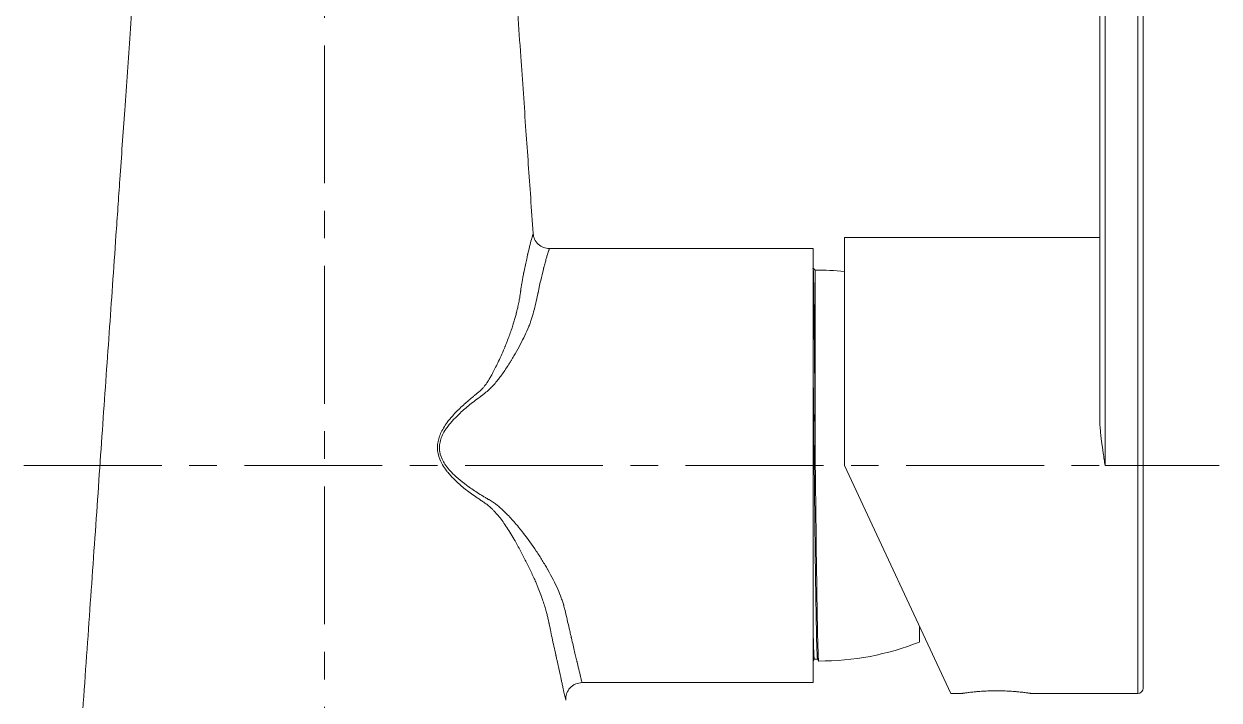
# Model space of a CAD drawing. Header units: millimetres. Extents: x 7606 to 8200, y 2765 to 3605.
# Drawn here: x 7662.8 to 7772.9, y 3065.2 to 3127.5 of the extents above; entities that cross this region are included whole.
import ezdxf

# ---------------------------------------------------------------- set-up
doc = ezdxf.new("R2010")
doc.units = ezdxf.units.MM
doc.linetypes.add('CENTERX2', pattern=[20.32, 12.7, -2.54, 2.54, -2.54])
doc.layers.get('0').update_dxf_attribs({"color": 3})
doc.layers.add('CENTER', color=1, linetype='CENTERX2', lineweight=15)

msp = doc.modelspace()

# ---------------------------------------------------------------- linework, layer by layer
at = {"linetype": 'Continuous', "lineweight": 18, "extrusion": (0, 1, 0)}
for p, q in [((7761.95, 3091.31), (7761.95, 3166.06)), ((7765.95, 3166.06), (7765.95, 3086.76)), ((7738.45, 3086.76), (7738.45, 3107.76)), ((7761.95, 3107.76), (7738.45, 3107.76)), ((7735.55, 3106.76), (7711.25, 3106.76)), ((7735.55, 3066.76), (7735.55, 3106.76)), ((7735.75, 3104.76), (7735.58, 3104.92)), ((7735.75, 3104.76), (7735.75, 3087.02)), ((7738.45, 3086.76), (7748.24, 3065.76)), ((7765.95, 3066.26), (7765.95, 3086.76)), ((7745.35, 3070.51), (7745.35, 3071.96)), ((7735.66, 3068.93), (7735.96, 3068.93)), ((7714.26, 3066.76), (7735.55, 3066.76)), ((7748.24, 3065.76), (7749.24, 3065.76)), ((7755.7, 3065.76), (7765.45, 3065.76))]:
    msp.add_line(p, q, dxfattribs=at)
at = {"linetype": 'Continuous', "lineweight": 13, "extrusion": (0, 1, 0)}
for p, q in [((7762.45, 3166.06), (7762.45, 3086.76)), ((7765.45, 3086.76), (7765.45, 3166.06)), ((7765.45, 3086.76), (7762.45, 3086.76)), ((7765.45, 3086.76), (7765.45, 3065.76)), ((7765.45, 3086.76), (7765.95, 3086.76))]:
    msp.add_line(p, q, dxfattribs=at)
at = {"linetype": 'Continuous', "lineweight": 18}
for centre, radius, start, end in [((7736.15, 3079.76), 25, 84.7277, 90.9232), ((7736.15, 3093.75), 25, 269.8073, 291.5854), ((7765.45, 3066.26), 0.5, 270, 0)]:
    msp.add_arc(centre, radius, start, end, dxfattribs=at)
for points, knots in [([(7676.47, 3181.71), (7676.24, 3178.38), (7675.77, 3171.6), (7675.07, 3161.58), (7674.39, 3151.88), (7673.76, 3142.84), (7673.17, 3134.47), (7672.64, 3126.76), (7672.15, 3119.73), (7671.71, 3113.54), (7671.34, 3108.15), (7671.01, 3103.44), (7670.7, 3098.96), (7670.38, 3094.52), (7670.07, 3089.99), (7669.75, 3085.37), (7669.31, 3079.06), (7668.74, 3070.97), (7668.05, 3061.06), (7667.35, 3051.06), (7666.66, 3041.18), (7665.99, 3031.6), (7665.35, 3022.38), (7664.73, 3013.6), (7664.34, 3007.9), (7664.14, 3005.16)], [0, 0, 0, 0, 0.056579, 0.1153, 0.170251, 0.221431, 0.268841, 0.31248, 0.352349, 0.388448, 0.41765, 0.443812, 0.468517, 0.493702, 0.519373, 0.545528, 0.572168, 0.626586, 0.682923, 0.740525, 0.796601, 0.850832, 0.903219, 0.953301, 1, 1, 1, 1]), ([(7709.76, 3108.15), (7709.68, 3109.24), (7709.46, 3112.4), (7709.08, 3117.84), (7708.59, 3124.81), (7708.05, 3132.6), (7707.45, 3141.22), (7706.79, 3150.57), (7706.09, 3160.65), (7705.36, 3171.11), (7704.86, 3178.21), (7704.62, 3181.71)], [0, 0, 0, 0, 0.044592, 0.128647, 0.221751, 0.328995, 0.446171, 0.573278, 0.710318, 0.857288, 1, 1, 1, 1]), ([(7712.76, 3065.15), (7712.76, 3065.15), (7712.75, 3065.19), (7712.72, 3065.35), (7712.69, 3065.47), (7712.62, 3065.78), (7712.58, 3065.98), (7712.52, 3066.21), (7712.5, 3066.33), (7712.47, 3066.46), (7712.44, 3066.6), (7712.42, 3066.66), (7712.41, 3066.74), (7712.39, 3066.81), (7712.38, 3066.85), (7712.38, 3066.88), (7712.37, 3066.92), (7712.36, 3066.94), (7712.36, 3066.96), (7712.36, 3066.98), (7712.35, 3066.99), (7712.35, 3067), (7712.35, 3067.01), (7712.35, 3067.01), (7712.35, 3067.02), (7712.35, 3067.02), (7712.35, 3067.02), (7712.34, 3067.03), (7712.34, 3067.03), (7712.34, 3067.03), (7712.34, 3067.03), (7712.34, 3067.03), (7712.34, 3067.04), (7712.34, 3067.04), (7712.34, 3067.04), (7712.28, 3067.34), (7712.2, 3067.69), (7712.12, 3068.06), (7712.08, 3068.25), (7712.03, 3068.45), (7711.99, 3068.65), (7711.97, 3068.76), (7711.94, 3068.86), (7711.92, 3068.97), (7711.91, 3069.02), (7711.9, 3069.08), (7711.89, 3069.13), (7711.88, 3069.16), (7711.87, 3069.19), (7711.87, 3069.21), (7711.86, 3069.23), (7711.86, 3069.24), (7711.86, 3069.26), (7711.86, 3069.26), (7711.86, 3069.27), (7711.85, 3069.28), (7711.85, 3069.28), (7711.85, 3069.28), (7711.85, 3069.29), (7711.85, 3069.29), (7711.85, 3069.29), (7711.85, 3069.29), (7711.85, 3069.3), (7711.85, 3069.3), (7711.85, 3069.3), (7711.85, 3069.3), (7711.85, 3069.3), (7711.85, 3069.3), (7711.85, 3069.3), (7711.85, 3069.3), (7711.85, 3069.3), (7711.73, 3069.85), (7711.61, 3070.38), (7711.5, 3070.88), (7711.45, 3071.13), (7711.39, 3071.38), (7711.34, 3071.62), (7711.32, 3071.74), (7711.3, 3071.86), (7711.27, 3071.98), (7711.26, 3072.04), (7711.25, 3072.1), (7711.24, 3072.15), (7711.23, 3072.18), (7711.22, 3072.21), (7711.22, 3072.24), (7711.22, 3072.25), (7711.21, 3072.27), (7711.21, 3072.28), (7711.21, 3072.29), (7711.21, 3072.3), (7711.21, 3072.31), (7711.2, 3072.31), (7711.2, 3072.31), (7711.2, 3072.32), (7711.2, 3072.32), (7711.2, 3072.32), (7711.2, 3072.32), (7711.2, 3072.32), (7711.2, 3072.32), (7711.2, 3072.33), (7711.2, 3072.33), (7711.2, 3072.33), (7711.2, 3072.33), (7711.2, 3072.33), (7711.2, 3072.33), (7711.2, 3072.33), (7711.18, 3072.41), (7711.16, 3072.51), (7711.12, 3072.71), (7711.09, 3072.83), (7711.03, 3073.07), (7711, 3073.2), (7710.92, 3073.48), (7710.88, 3073.63), (7710.78, 3073.95), (7710.72, 3074.12), (7710.6, 3074.47), (7710.54, 3074.66), (7710.39, 3075.05), (7710.31, 3075.25), (7710.23, 3075.47), (7710.19, 3075.57), (7710.14, 3075.68), (7710.09, 3075.79), (7710.07, 3075.85), (7710.05, 3075.91), (7710.02, 3075.96), (7710.01, 3075.99), (7710, 3076.02), (7709.99, 3076.05), (7709.98, 3076.06), (7709.97, 3076.08), (7709.97, 3076.09), (7709.96, 3076.1), (7709.96, 3076.11), (7709.96, 3076.11), (7709.96, 3076.12), (7709.96, 3076.12), (7709.95, 3076.13), (7709.95, 3076.13), (7709.95, 3076.13), (7709.95, 3076.13), (7709.95, 3076.13), (7709.95, 3076.13), (7709.95, 3076.13), (7709.95, 3076.13), (7709.95, 3076.13), (7709.95, 3076.13), (7709.95, 3076.13), (7709.95, 3076.13), (7709.95, 3076.13), (7709.81, 3076.45), (7709.66, 3076.77), (7709.36, 3077.42), (7709.2, 3077.74), (7708.87, 3078.38), (7708.7, 3078.7), (7708.52, 3079.03), (7708.43, 3079.19), (7708.35, 3079.35), (7708.26, 3079.51), (7708.21, 3079.59), (7708.17, 3079.68), (7708.12, 3079.76), (7708.1, 3079.8), (7708.07, 3079.84), (7708.05, 3079.88), (7708.04, 3079.9), (7708.03, 3079.92), (7708.02, 3079.94), (7708.01, 3079.95), (7708.01, 3079.96), (7708, 3079.97), (7708, 3079.97), (7707.99, 3079.98), (7707.99, 3079.98), (7707.99, 3079.99), (7707.99, 3079.99), (7707.99, 3079.99), (7707.99, 3079.99), (7707.98, 3080), (7707.98, 3080), (7707.98, 3080), (7707.98, 3080), (7707.98, 3080), (7707.98, 3080), (7707.98, 3080), (7707.98, 3080), (7707.98, 3080), (7707.98, 3080), (7707.98, 3080), (7707.74, 3080.43), (7707.49, 3080.83), (7707.01, 3081.54), (7706.77, 3081.87), (7706.53, 3082.15), (7706.41, 3082.29), (7706.29, 3082.43), (7706.18, 3082.55), (7706.12, 3082.61), (7706.06, 3082.67), (7705.94, 3082.79), (7705.89, 3082.84), (7705.83, 3082.9), (7705.71, 3083), (7705.6, 3083.1), (7705.49, 3083.19), (7705.43, 3083.23), (7705.38, 3083.27), (7705.32, 3083.31), (7705.3, 3083.33), (7705.27, 3083.35), (7705.24, 3083.37), (7705.23, 3083.38), (7705.22, 3083.39), (7705.2, 3083.4), (7705.19, 3083.4), (7705.19, 3083.4), (7705.18, 3083.41), (7705.18, 3083.41), (7705.17, 3083.41), (7705.17, 3083.42), (7705.17, 3083.42), (7705.17, 3083.42), (7705.17, 3083.42), (7705.16, 3083.42), (7705.16, 3083.42), (7705.16, 3083.42), (7705.16, 3083.42), (7705.16, 3083.42), (7705.16, 3083.42), (7705.16, 3083.42), (7705.16, 3083.42), (7705.16, 3083.42), (7705.16, 3083.42), (7705.16, 3083.42), (7705.16, 3083.42), (7705.07, 3083.48), (7704.97, 3083.54), (7704.79, 3083.67), (7704.69, 3083.73), (7704.6, 3083.79), (7704.43, 3083.91), (7704.25, 3084.03), (7704.09, 3084.15), (7703.75, 3084.39), (7703.45, 3084.63), (7702.88, 3085.11), (7702.62, 3085.35), (7702.39, 3085.59), (7702.28, 3085.7), (7702.17, 3085.82), (7702.07, 3085.94), (7702.01, 3086), (7701.96, 3086.06), (7701.92, 3086.11), (7701.89, 3086.14), (7701.87, 3086.17), (7701.84, 3086.2), (7701.83, 3086.22), (7701.82, 3086.23), (7701.81, 3086.25), (7701.8, 3086.25), (7701.8, 3086.26), (7701.79, 3086.27), (7701.79, 3086.27), (7701.79, 3086.27), (7701.78, 3086.28), (7701.78, 3086.28), (7701.78, 3086.28), (7701.78, 3086.28), (7701.78, 3086.29), (7701.78, 3086.29), (7701.78, 3086.29), (7701.78, 3086.29), (7701.78, 3086.29), (7701.78, 3086.29), (7701.78, 3086.29), (7701.78, 3086.29), (7701.78, 3086.29), (7701.78, 3086.29), (7701.78, 3086.29), (7701.78, 3086.29), (7701.5, 3086.64), (7701.3, 3086.99), (7701.02, 3087.69), (7700.94, 3088.03), (7700.94, 3088.37), (7700.93, 3088.45), (7700.94, 3088.54), (7700.94, 3088.62), (7700.94, 3088.63), (7700.94, 3088.64), (7700.94, 3088.65), (7700.94, 3088.66), (7700.95, 3088.66), (7700.95, 3088.66), (7700.95, 3088.66), (7700.95, 3088.67), (7700.95, 3088.67), (7700.95, 3088.67), (7700.95, 3088.67), (7700.95, 3088.68), (7700.95, 3088.68), (7700.95, 3088.7), (7700.95, 3088.72), (7700.95, 3088.74), (7700.96, 3088.78), (7700.96, 3088.82), (7700.97, 3088.86), (7701, 3089.02), (7701.04, 3089.18), (7701.09, 3089.34), (7701.2, 3089.67), (7701.36, 3090), (7701.58, 3090.35), (7701.69, 3090.52), (7701.81, 3090.69), (7701.94, 3090.87), (7701.96, 3090.89), (7701.98, 3090.91), (7701.99, 3090.93), (7702, 3090.94), (7702, 3090.94), (7702, 3090.94), (7702, 3090.94), (7702, 3090.94), (7702, 3090.94), (7702, 3090.94), (7702, 3090.94), (7702, 3090.94), (7702, 3090.95), (7702, 3090.95), (7702.01, 3090.95), (7702.01, 3090.95), (7702.01, 3090.96), (7702.01, 3090.96), (7702.02, 3090.97), (7702.03, 3090.97), (7702.03, 3090.98), (7702.06, 3091.01), (7702.08, 3091.04), (7702.11, 3091.07), (7702.16, 3091.14), (7702.21, 3091.2), (7702.26, 3091.26), (7702.48, 3091.51), (7702.73, 3091.77), (7703, 3092.03), (7703.14, 3092.16), (7703.29, 3092.3), (7703.44, 3092.44), (7703.52, 3092.5), (7703.59, 3092.57), (7703.67, 3092.64), (7703.69, 3092.66), (7703.71, 3092.68), (7703.73, 3092.7), (7703.74, 3092.7), (7703.75, 3092.71), (7703.76, 3092.72), (7703.77, 3092.72), (7703.77, 3092.73), (7703.77, 3092.73), (7703.77, 3092.73), (7703.78, 3092.73), (7703.78, 3092.73), (7703.78, 3092.73), (7703.78, 3092.73), (7703.78, 3092.73), (7703.78, 3092.73), (7703.78, 3092.73), (7703.78, 3092.73), (7703.78, 3092.73), (7703.78, 3092.74), (7703.78, 3092.74), (7703.79, 3092.74), (7703.81, 3092.76), (7703.84, 3092.78), (7703.86, 3092.81), (7703.97, 3092.9), (7704.1, 3093.01), (7704.25, 3093.13), (7704.32, 3093.19), (7704.4, 3093.25), (7704.48, 3093.32), (7704.52, 3093.36), (7704.57, 3093.39), (7704.61, 3093.43), (7704.63, 3093.45), (7704.65, 3093.47), (7704.68, 3093.49), (7704.69, 3093.49), (7704.7, 3093.5), (7704.71, 3093.51), (7704.72, 3093.52), (7704.72, 3093.52), (7704.73, 3093.53), (7704.73, 3093.53), (7704.73, 3093.53), (7704.74, 3093.54), (7704.74, 3093.54), (7704.74, 3093.54), (7704.74, 3093.54), (7704.74, 3093.54), (7704.74, 3093.54), (7704.74, 3093.54), (7704.74, 3093.54), (7704.74, 3093.54), (7704.74, 3093.54), (7704.74, 3093.54), (7704.75, 3093.54), (7704.75, 3093.54), (7704.87, 3093.64), (7704.99, 3093.76), (7705.11, 3093.89), (7705.17, 3093.96), (7705.23, 3094.03), (7705.34, 3094.17), (7705.4, 3094.25), (7705.46, 3094.33), (7705.49, 3094.37), (7705.51, 3094.41), (7705.54, 3094.45), (7705.55, 3094.46), (7705.55, 3094.46), (7705.55, 3094.47), (7705.55, 3094.47), (7705.55, 3094.47), (7705.55, 3094.47), (7705.55, 3094.47), (7705.55, 3094.47), (7705.55, 3094.47), (7705.55, 3094.47), (7705.55, 3094.47), (7705.55, 3094.47), (7705.55, 3094.47), (7705.56, 3094.47), (7705.56, 3094.47), (7705.56, 3094.47), (7705.56, 3094.47), (7705.56, 3094.47), (7705.56, 3094.48), (7705.56, 3094.48), (7705.56, 3094.48), (7705.57, 3094.49), (7705.57, 3094.5), (7705.58, 3094.51), (7705.6, 3094.54), (7705.62, 3094.57), (7705.64, 3094.61), (7705.69, 3094.68), (7705.74, 3094.77), (7705.86, 3094.98), (7705.93, 3095.1), (7706.07, 3095.37), (7706.15, 3095.53), (7706.32, 3095.86), (7706.41, 3096.04), (7706.6, 3096.43), (7706.7, 3096.64), (7706.9, 3097.09), (7707.01, 3097.33), (7707.11, 3097.59), (7707.13, 3097.62), (7707.14, 3097.65), (7707.15, 3097.68), (7707.15, 3097.69), (7707.16, 3097.69), (7707.16, 3097.7), (7707.16, 3097.7), (7707.16, 3097.7), (7707.16, 3097.7), (7707.16, 3097.7), (7707.16, 3097.7), (7707.16, 3097.7), (7707.16, 3097.7), (7707.16, 3097.7), (7707.16, 3097.71), (7707.16, 3097.71), (7707.17, 3097.72), (7707.17, 3097.72), (7707.17, 3097.74), (7707.18, 3097.75), (7707.18, 3097.76), (7707.2, 3097.81), (7707.22, 3097.86), (7707.24, 3097.91), (7707.28, 3098), (7707.32, 3098.09), (7707.35, 3098.19), (7707.5, 3098.56), (7707.62, 3098.9), (7707.84, 3099.55), (7707.93, 3099.84), (7708.01, 3100.11), (7708.05, 3100.25), (7708.09, 3100.38), (7708.13, 3100.51), (7708.14, 3100.57), (7708.16, 3100.63), (7708.18, 3100.69), (7708.18, 3100.72), (7708.19, 3100.75), (7708.2, 3100.77), (7708.2, 3100.79), (7708.21, 3100.8), (7708.21, 3100.82), (7708.21, 3100.82), (7708.22, 3100.83), (7708.22, 3100.84), (7708.22, 3100.84), (7708.22, 3100.84), (7708.22, 3100.85), (7708.22, 3100.85), (7708.22, 3100.85), (7708.22, 3100.86), (7708.22, 3100.86), (7708.22, 3100.86), (7708.22, 3100.86), (7708.22, 3100.86), (7708.22, 3100.86), (7708.22, 3100.86), (7708.22, 3100.86), (7708.22, 3100.86), (7708.22, 3100.86), (7708.22, 3100.86), (7708.22, 3100.86), (7708.28, 3101.06), (7708.32, 3101.25), (7708.4, 3101.6), (7708.43, 3101.76), (7708.49, 3102.06), (7708.51, 3102.2), (7708.55, 3102.44), (7708.56, 3102.56), (7708.58, 3102.65), (7708.58, 3102.7), (7708.59, 3102.75), (7708.6, 3102.79), (7708.6, 3102.8), (7708.6, 3102.8), (7708.6, 3102.81), (7708.6, 3102.81), (7708.6, 3102.81), (7708.6, 3102.81), (7708.6, 3102.81), (7708.6, 3102.81), (7708.6, 3102.81), (7708.6, 3102.82), (7708.6, 3102.82), (7708.6, 3102.83), (7708.6, 3102.84), (7708.6, 3102.85), (7708.61, 3102.86), (7708.61, 3102.89), (7708.61, 3102.91), (7708.62, 3102.93), (7708.63, 3103.03), (7708.64, 3103.14), (7708.68, 3103.35), (7708.7, 3103.47), (7708.74, 3103.7), (7708.76, 3103.82), (7708.81, 3104.08), (7708.83, 3104.21), (7708.86, 3104.34), (7708.86, 3104.36), (7708.86, 3104.38), (7708.87, 3104.39), (7708.87, 3104.39), (7708.87, 3104.4), (7708.87, 3104.4), (7708.87, 3104.4), (7708.87, 3104.4), (7708.87, 3104.4), (7708.87, 3104.4), (7708.87, 3104.4), (7708.87, 3104.4), (7708.87, 3104.4), (7708.87, 3104.4), (7708.87, 3104.41), (7708.87, 3104.41), (7708.87, 3104.41), (7708.87, 3104.42), (7708.87, 3104.43), (7708.87, 3104.43), (7708.88, 3104.46), (7708.88, 3104.49), (7708.89, 3104.51), (7708.9, 3104.57), (7708.91, 3104.62), (7708.92, 3104.67), (7708.96, 3104.88), (7709, 3105.07), (7709.08, 3105.45), (7709.12, 3105.63), (7709.16, 3105.8), (7709.18, 3105.89), (7709.2, 3105.98), (7709.22, 3106.06), (7709.22, 3106.1), (7709.23, 3106.14), (7709.24, 3106.18), (7709.25, 3106.2), (7709.25, 3106.22), (7709.26, 3106.24), (7709.26, 3106.25), (7709.26, 3106.26), (7709.26, 3106.27), (7709.27, 3106.27), (7709.27, 3106.28), (7709.27, 3106.28), (7709.27, 3106.28), (7709.27, 3106.29), (7709.27, 3106.29), (7709.27, 3106.29), (7709.27, 3106.29), (7709.27, 3106.29), (7709.27, 3106.3), (7709.35, 3106.61), (7709.41, 3106.89), (7709.53, 3107.36), (7709.59, 3107.55), (7709.67, 3107.86), (7709.7, 3107.98), (7709.73, 3108.05), (7709.74, 3108.09), (7709.75, 3108.11), (7709.75, 3108.13), (7709.75, 3108.14), (7709.75, 3108.15), (7709.76, 3108.15), (7709.76, 3108.15), (7709.76, 3108.15), (7709.76, 3108.15), (7709.76, 3108.15)], [0, 0, 0, 0, 0.004003, 0.004003, 0.008007, 0.008007, 0.01201, 0.01201, 0.01201, 0.016013, 0.016013, 0.016013, 0.020017, 0.020017, 0.020017, 0.02402, 0.02402, 0.02402, 0.028024, 0.028024, 0.028024, 0.032027, 0.032027, 0.032027, 0.03603, 0.03603, 0.03603, 0.040034, 0.040034, 0.044037, 0.044037, 0.04804, 0.04804, 0.052044, 0.052044, 0.052044, 0.056047, 0.056047, 0.056047, 0.06005, 0.06005, 0.06005, 0.064054, 0.064054, 0.064054, 0.068057, 0.068057, 0.068057, 0.072061, 0.072061, 0.072061, 0.076064, 0.076064, 0.076064, 0.080067, 0.080067, 0.080067, 0.084071, 0.084071, 0.088074, 0.088074, 0.092077, 0.092077, 0.096081, 0.096081, 0.100084, 0.100084, 0.104087, 0.104087, 0.108091, 0.108091, 0.108091, 0.112094, 0.112094, 0.112094, 0.116098, 0.116098, 0.116098, 0.120101, 0.120101, 0.120101, 0.124104, 0.124104, 0.124104, 0.128108, 0.128108, 0.128108, 0.132111, 0.132111, 0.132111, 0.136114, 0.136114, 0.136114, 0.140118, 0.140118, 0.144121, 0.144121, 0.148124, 0.148124, 0.152128, 0.152128, 0.156131, 0.156131, 0.160135, 0.160135, 0.164138, 0.164138, 0.164138, 0.168141, 0.168141, 0.172145, 0.172145, 0.176148, 0.176148, 0.180151, 0.180151, 0.184155, 0.184155, 0.188158, 0.188158, 0.192161, 0.192161, 0.192161, 0.196165, 0.196165, 0.196165, 0.200168, 0.200168, 0.200168, 0.204172, 0.204172, 0.204172, 0.208175, 0.208175, 0.208175, 0.212178, 0.212178, 0.212178, 0.216182, 0.216182, 0.220185, 0.220185, 0.224188, 0.224188, 0.228192, 0.228192, 0.232195, 0.232195, 0.236198, 0.236198, 0.240202, 0.240202, 0.240202, 0.244205, 0.244205, 0.248209, 0.248209, 0.252212, 0.252212, 0.252212, 0.256215, 0.256215, 0.256215, 0.260219, 0.260219, 0.260219, 0.264222, 0.264222, 0.264222, 0.268225, 0.268225, 0.268225, 0.272229, 0.272229, 0.272229, 0.276232, 0.276232, 0.276232, 0.280235, 0.280235, 0.284239, 0.284239, 0.288242, 0.288242, 0.292246, 0.292246, 0.296249, 0.296249, 0.300252, 0.300252, 0.304256, 0.304256, 0.304256, 0.308259, 0.308259, 0.312262, 0.312262, 0.312262, 0.316266, 0.316266, 0.316266, 0.320269, 0.320269, 0.324272, 0.324272, 0.324272, 0.328276, 0.328276, 0.328276, 0.332279, 0.332279, 0.332279, 0.336283, 0.336283, 0.336283, 0.340286, 0.340286, 0.340286, 0.344289, 0.344289, 0.344289, 0.348293, 0.348293, 0.348293, 0.352296, 0.352296, 0.356299, 0.356299, 0.360303, 0.360303, 0.364306, 0.364306, 0.368309, 0.368309, 0.372313, 0.372313, 0.376316, 0.376316, 0.376316, 0.38032, 0.38032, 0.384323, 0.384323, 0.384323, 0.388326, 0.388326, 0.388326, 0.39233, 0.39233, 0.396333, 0.396333, 0.396333, 0.400336, 0.400336, 0.400336, 0.40434, 0.40434, 0.40434, 0.408343, 0.408343, 0.408343, 0.412346, 0.412346, 0.412346, 0.41635, 0.41635, 0.41635, 0.420353, 0.420353, 0.420353, 0.424357, 0.424357, 0.42836, 0.42836, 0.432363, 0.432363, 0.436367, 0.436367, 0.44037, 0.44037, 0.444373, 0.444373, 0.448377, 0.448377, 0.448377, 0.45238, 0.45238, 0.456383, 0.456383, 0.456383, 0.460387, 0.460387, 0.460387, 0.46439, 0.46439, 0.46439, 0.468394, 0.468394, 0.472397, 0.472397, 0.4764, 0.4764, 0.4764, 0.480404, 0.480404, 0.480404, 0.484407, 0.484407, 0.484407, 0.48841, 0.48841, 0.48841, 0.492414, 0.492414, 0.492414, 0.496417, 0.496417, 0.496417, 0.50042, 0.50042, 0.50042, 0.504424, 0.504424, 0.504424, 0.508427, 0.508427, 0.508427, 0.512431, 0.512431, 0.516434, 0.516434, 0.520437, 0.520437, 0.524441, 0.524441, 0.524441, 0.528444, 0.528444, 0.528444, 0.532447, 0.532447, 0.532447, 0.536451, 0.536451, 0.536451, 0.540454, 0.540454, 0.540454, 0.544457, 0.544457, 0.544457, 0.548461, 0.548461, 0.548461, 0.552464, 0.552464, 0.552464, 0.556468, 0.556468, 0.556468, 0.560471, 0.560471, 0.560471, 0.564474, 0.564474, 0.568478, 0.568478, 0.572481, 0.572481, 0.576484, 0.576484, 0.580488, 0.580488, 0.584491, 0.584491, 0.584491, 0.588494, 0.588494, 0.588494, 0.592498, 0.592498, 0.592498, 0.596501, 0.596501, 0.596501, 0.600505, 0.600505, 0.600505, 0.604508, 0.604508, 0.604508, 0.608511, 0.608511, 0.608511, 0.612515, 0.612515, 0.612515, 0.616518, 0.616518, 0.616518, 0.620521, 0.620521, 0.624525, 0.624525, 0.628528, 0.628528, 0.632531, 0.632531, 0.636535, 0.636535, 0.640538, 0.640538, 0.644542, 0.644542, 0.644542, 0.648545, 0.648545, 0.648545, 0.652548, 0.652548, 0.656552, 0.656552, 0.656552, 0.660555, 0.660555, 0.660555, 0.664558, 0.664558, 0.664558, 0.668562, 0.668562, 0.672565, 0.672565, 0.676568, 0.676568, 0.680572, 0.680572, 0.684575, 0.684575, 0.688579, 0.688579, 0.692582, 0.692582, 0.692582, 0.696585, 0.696585, 0.696585, 0.700589, 0.700589, 0.700589, 0.704592, 0.704592, 0.704592, 0.708595, 0.708595, 0.712599, 0.712599, 0.716602, 0.716602, 0.720605, 0.720605, 0.724609, 0.724609, 0.728612, 0.728612, 0.728612, 0.732616, 0.732616, 0.732616, 0.736619, 0.736619, 0.736619, 0.740622, 0.740622, 0.744626, 0.744626, 0.748629, 0.748629, 0.752632, 0.752632, 0.752632, 0.756636, 0.756636, 0.756636, 0.760639, 0.760639, 0.760639, 0.764642, 0.764642, 0.764642, 0.768646, 0.768646, 0.768646, 0.772649, 0.772649, 0.776653, 0.776653, 0.776653, 0.780656, 0.780656, 0.780656, 0.784659, 0.784659, 0.784659, 0.788663, 0.788663, 0.788663, 0.792666, 0.792666, 0.792666, 0.796669, 0.796669, 0.796669, 0.800673, 0.800673, 0.804676, 0.804676, 0.808679, 0.808679, 0.812683, 0.812683, 0.816686, 0.816686, 0.82069, 0.82069, 0.824693, 0.824693, 0.828696, 0.828696, 0.828696, 0.8327, 0.8327, 0.836703, 0.836703, 0.840706, 0.840706, 0.84471, 0.84471, 0.84471, 0.848713, 0.848713, 0.848713, 0.852716, 0.852716, 0.852716, 0.85672, 0.85672, 0.860723, 0.860723, 0.864727, 0.864727, 0.86873, 0.86873, 0.86873, 0.872733, 0.872733, 0.872733, 0.876737, 0.876737, 0.876737, 0.88074, 0.88074, 0.884743, 0.884743, 0.888747, 0.888747, 0.89275, 0.89275, 0.89275, 0.896753, 0.896753, 0.896753, 0.900757, 0.900757, 0.90476, 0.90476, 0.908764, 0.908764, 0.912767, 0.912767, 0.91677, 0.91677, 0.91677, 0.920774, 0.920774, 0.920774, 0.924777, 0.924777, 0.924777, 0.92878, 0.92878, 0.92878, 0.932784, 0.932784, 0.932784, 0.936787, 0.936787, 0.94079, 0.94079, 0.94079, 0.944794, 0.944794, 0.944794, 0.948797, 0.948797, 0.948797, 0.952801, 0.952801, 0.952801, 0.956804, 0.956804, 0.956804, 0.960807, 0.960807, 0.960807, 0.964811, 0.964811, 0.968814, 0.968814, 0.972817, 0.972817, 0.972817, 0.976821, 0.976821, 0.980824, 0.980824, 0.984827, 0.984827, 0.984827, 0.988831, 0.988831, 0.988831, 0.992834, 0.992834, 0.996838, 0.996838, 1, 1, 1, 1]), ([(7711.25, 3106.76), (7711.06, 3106.76), (7710.7, 3106.82), (7710.2, 3107.13), (7709.86, 3107.61), (7709.77, 3107.96), (7709.76, 3108.15)], [0, 0, 0, 0, 0.241012, 0.500045, 0.759051, 1, 1, 1, 1]), ([(7735.75, 3087.02), (7735.74, 3087.4), (7735.74, 3087.78), (7735.74, 3088.34), (7735.74, 3088.53), (7735.73, 3088.91), (7735.73, 3089.1), (7735.73, 3089.67), (7735.73, 3090.04), (7735.72, 3090.78), (7735.72, 3091.51), (7735.71, 3092.59), (7735.7, 3093.29), (7735.7, 3093.99), (7735.69, 3094.34), (7735.69, 3094.76), (7735.69, 3094.85), (7735.69, 3095.02), (7735.69, 3095.1), (7735.69, 3095.35), (7735.69, 3095.52), (7735.68, 3096.02), (7735.68, 3096.66), (7735.67, 3097.59), (7735.66, 3098.47), (7735.65, 3099.04), (7735.65, 3099.45), (7735.65, 3099.58), (7735.65, 3099.78), (7735.65, 3099.85), (7735.65, 3099.98), (7735.64, 3100.04), (7735.64, 3100.37), (7735.64, 3100.86), (7735.63, 3101.55), (7735.62, 3102.18), (7735.62, 3102.56), (7735.61, 3102.92), (7735.61, 3103.09), (7735.6, 3103.29), (7735.6, 3103.33), (7735.6, 3103.41), (7735.6, 3103.52), (7735.6, 3103.63), (7735.59, 3103.84), (7735.59, 3104.09), (7735.58, 3104.4), (7735.57, 3104.64), (7735.57, 3104.76), (7735.56, 3104.83), (7735.56, 3104.85), (7735.56, 3104.88), (7735.56, 3104.89), (7735.56, 3104.9), (7735.56, 3104.94), (7735.55, 3104.95), (7735.55, 3104.95)], [0, 0, 0, 0, 0.040156, 0.040156, 0.060234, 0.060234, 0.080311, 0.080311, 0.120467, 0.120467, 0.160623, 0.200779, 0.240934, 0.240934, 0.28109, 0.28109, 0.291129, 0.291129, 0.301168, 0.301168, 0.321246, 0.321246, 0.361402, 0.401557, 0.441713, 0.481869, 0.481869, 0.501947, 0.501947, 0.511986, 0.511986, 0.522025, 0.522025, 0.56218, 0.602336, 0.642492, 0.682648, 0.682648, 0.722803, 0.722803, 0.732842, 0.732842, 0.742881, 0.762959, 0.762959, 0.803115, 0.84327, 0.883426, 0.923582, 0.923582, 0.94366, 0.94366, 0.953699, 0.953699, 0.963738, 1, 1, 1, 1]), ([(7735.96, 3068.94), (7735.96, 3068.94), (7735.96, 3068.94), (7735.95, 3068.94), (7735.95, 3068.95), (7735.95, 3068.98), (7735.94, 3069.02), (7735.93, 3069.17), (7735.92, 3069.26), (7735.91, 3069.5), (7735.9, 3069.65), (7735.9, 3069.86), (7735.89, 3069.92), (7735.89, 3069.99), (7735.89, 3070.04), (7735.89, 3070.06), (7735.89, 3070.18), (7735.88, 3070.28), (7735.87, 3070.6), (7735.87, 3070.84), (7735.86, 3071.35), (7735.85, 3071.63), (7735.84, 3072.22), (7735.83, 3072.54), (7735.83, 3072.92), (7735.82, 3072.96), (7735.82, 3073.05), (7735.82, 3073.09), (7735.82, 3073.23), (7735.82, 3073.49), (7735.81, 3073.77), (7735.8, 3074.33), (7735.8, 3074.72), (7735.78, 3075.53), (7735.78, 3075.95), (7735.77, 3076.61), (7735.77, 3076.83), (7735.76, 3077.17), (7735.76, 3077.34), (7735.76, 3077.51), (7735.76, 3077.63), (7735.75, 3077.69), (7735.75, 3078.22), (7735.74, 3078.69), (7735.73, 3079.67), (7735.72, 3080.16), (7735.71, 3081.17), (7735.71, 3081.68), (7735.7, 3082.46), (7735.69, 3082.72), (7735.69, 3083.12), (7735.69, 3083.25), (7735.68, 3083.52), (7735.68, 3083.65), (7735.68, 3084.32), (7735.67, 3084.85), (7735.66, 3085.92), (7735.65, 3086.46), (7735.64, 3087.53), (7735.63, 3088.07), (7735.63, 3088.74), (7735.62, 3088.88), (7735.62, 3089.14), (7735.62, 3089.28), (7735.62, 3089.68), (7735.61, 3089.95), (7735.6, 3090.74), (7735.6, 3091.26), (7735.59, 3092.29), (7735.58, 3092.8), (7735.57, 3093.8), (7735.56, 3094.29), (7735.55, 3094.83), (7735.55, 3094.89), (7735.55, 3095.01), (7735.55, 3095.18), (7735.55, 3095.35), (7735.55, 3095.45)], [0, 0, 0, 0, 0.001494, 0.001494, 0.01248, 0.01248, 0.056424, 0.056424, 0.100369, 0.100369, 0.144313, 0.144313, 0.155299, 0.160793, 0.160793, 0.166286, 0.166286, 0.188258, 0.188258, 0.232202, 0.232202, 0.276147, 0.276147, 0.320091, 0.320091, 0.325584, 0.325584, 0.331077, 0.331077, 0.342063, 0.364036, 0.364036, 0.40798, 0.40798, 0.451925, 0.451925, 0.473897, 0.473897, 0.484883, 0.490376, 0.490376, 0.495869, 0.495869, 0.539814, 0.539814, 0.583758, 0.583758, 0.627702, 0.627702, 0.649675, 0.649675, 0.660661, 0.660661, 0.671647, 0.671647, 0.715591, 0.715591, 0.759536, 0.759536, 0.80348, 0.80348, 0.814466, 0.814466, 0.825453, 0.825453, 0.847425, 0.847425, 0.891369, 0.891369, 0.935314, 0.935314, 0.979258, 0.979258, 0.984751, 0.984751, 0.990244, 1, 1, 1, 1]), ([(7762.45, 3086.76), (7762.42, 3086.95), (7762.39, 3087.14), (7762.33, 3087.52), (7762.3, 3087.71), (7762.22, 3088.28), (7762.16, 3088.66), (7762.09, 3089.23), (7762.07, 3089.42), (7762.03, 3089.8), (7762.01, 3089.99), (7761.99, 3090.27), (7761.98, 3090.37), (7761.97, 3090.56), (7761.97, 3090.65), (7761.95, 3090.93), (7761.95, 3091.12), (7761.95, 3091.31)], [0, 0, 0, 0, 0.125, 0.125, 0.25, 0.25, 0.5, 0.5, 0.625, 0.625, 0.75, 0.75, 0.8125, 0.8125, 0.875, 0.875, 1, 1, 1, 1]), ([(7735.75, 3087.02), (7735.75, 3086.67), (7735.75, 3086.31), (7735.76, 3085.61), (7735.77, 3085.26), (7735.77, 3084.83), (7735.77, 3084.74), (7735.77, 3084.56), (7735.78, 3084.3), (7735.78, 3084.04), (7735.79, 3083.53), (7735.79, 3082.84), (7735.81, 3081.84), (7735.82, 3080.84), (7735.82, 3080.19), (7735.83, 3079.71), (7735.83, 3079.47), (7735.84, 3079.23), (7735.84, 3079.07), (7735.84, 3078.99), (7735.84, 3078.6), (7735.85, 3077.98), (7735.86, 3077.08), (7735.88, 3076.22), (7735.89, 3075.39), (7735.89, 3074.87), (7735.9, 3074.48), (7735.9, 3074.29), (7735.91, 3074.1), (7735.91, 3073.98), (7735.91, 3073.91), (7735.91, 3073.61), (7735.92, 3073.14), (7735.93, 3072.48), (7735.95, 3071.87), (7735.96, 3071.31), (7735.96, 3070.97), (7735.97, 3070.72), (7735.97, 3070.64), (7735.97, 3070.53), (7735.98, 3070.49), (7735.98, 3070.42), (7735.98, 3070.38), (7735.98, 3070.2), (7735.99, 3070.07), (7736, 3069.82), (7736, 3069.59), (7736.01, 3069.3), (7736.03, 3069.07), (7736.03, 3068.96), (7736.04, 3068.9), (7736.04, 3068.89), (7736.04, 3068.87), (7736.04, 3068.86), (7736.05, 3068.83), (7736.05, 3068.82), (7736.05, 3068.78), (7736.06, 3068.76), (7736.06, 3068.75), (7736.06, 3068.75), (7736.06, 3068.75)], [0, 0, 0, 0, 0.036637, 0.036637, 0.073274, 0.073274, 0.082433, 0.082433, 0.091592, 0.10991, 0.10991, 0.146547, 0.183184, 0.219821, 0.256457, 0.256457, 0.274776, 0.283935, 0.283935, 0.293094, 0.293094, 0.329731, 0.366368, 0.403004, 0.439641, 0.476278, 0.476278, 0.494596, 0.503755, 0.503755, 0.512915, 0.512915, 0.549551, 0.586188, 0.622825, 0.659462, 0.696098, 0.696098, 0.714417, 0.714417, 0.723576, 0.723576, 0.732735, 0.732735, 0.769372, 0.769372, 0.806009, 0.842645, 0.879282, 0.915919, 0.915919, 0.925078, 0.925078, 0.934237, 0.934237, 0.952556, 0.952556, 0.989192, 0.989192, 1, 1, 1, 1]), ([(7735.55, 3071.64), (7735.55, 3071.44), (7735.56, 3071.25), (7735.56, 3070.95), (7735.57, 3070.83), (7735.57, 3070.67), (7735.57, 3070.61), (7735.57, 3070.51), (7735.58, 3070.46), (7735.58, 3070.2), (7735.59, 3070.02), (7735.6, 3069.7), (7735.6, 3069.57), (7735.62, 3069.33), (7735.62, 3069.23), (7735.63, 3069.11), (7735.63, 3069.08), (7735.64, 3069.03), (7735.64, 3069.02), (7735.64, 3069), (7735.64, 3068.99), (7735.65, 3068.95), (7735.65, 3068.93), (7735.66, 3068.93)], [0, 0, 0, 0, 0.114754, 0.114754, 0.190649, 0.190649, 0.228596, 0.228596, 0.266544, 0.266544, 0.418335, 0.418335, 0.570125, 0.570125, 0.721916, 0.721916, 0.797811, 0.797811, 0.835758, 0.835758, 0.873706, 0.873706, 1, 1, 1, 1]), ([(7712.76, 3065.15), (7712.75, 3065.36), (7712.78, 3065.65), (7712.96, 3066.03), (7713.15, 3066.29), (7713.4, 3066.5), (7713.76, 3066.7), (7714.05, 3066.75), (7714.26, 3066.76)], [0, 0, 0, 0, 0.238473, 0.367729, 0.500004, 0.632278, 0.761532, 1, 1, 1, 1]), ([(7749.2, 3065.76), (7749.2, 3065.76), (7749.21, 3065.76), (7749.24, 3065.76), (7749.27, 3065.77), (7749.28, 3065.77), (7749.31, 3065.77), (7749.32, 3065.78), (7749.37, 3065.78), (7749.44, 3065.79), (7749.53, 3065.81), (7749.6, 3065.82), (7749.63, 3065.82), (7749.67, 3065.83), (7749.69, 3065.83), (7749.72, 3065.83), (7749.79, 3065.84), (7749.93, 3065.86), (7750.14, 3065.88), (7750.3, 3065.9), (7750.4, 3065.91), (7750.42, 3065.91), (7750.47, 3065.92), (7750.53, 3065.92), (7750.6, 3065.93), (7750.73, 3065.94), (7750.91, 3065.95), (7751.1, 3065.97), (7751.25, 3065.98), (7751.3, 3065.98), (7751.4, 3065.98), (7751.45, 3065.99), (7751.6, 3065.99), (7751.81, 3066), (7752.02, 3066.01), (7752.18, 3066.01), (7752.26, 3066.01), (7752.34, 3066.01), (7752.39, 3066.01), (7752.42, 3066.01), (7752.55, 3066.01), (7752.66, 3066.01), (7752.87, 3066.01), (7753.08, 3066), (7753.29, 3065.99), (7753.41, 3065.99), (7753.44, 3065.99), (7753.49, 3065.98), (7753.52, 3065.98), (7753.59, 3065.98), (7753.64, 3065.98), (7753.79, 3065.97), (7753.98, 3065.95), (7754.16, 3065.94), (7754.29, 3065.93), (7754.34, 3065.92), (7754.42, 3065.92), (7754.47, 3065.91), (7754.59, 3065.9), (7754.75, 3065.88), (7754.96, 3065.86), (7755.09, 3065.84), (7755.16, 3065.83), (7755.18, 3065.83), (7755.2, 3065.83), (7755.25, 3065.82), (7755.29, 3065.82), (7755.36, 3065.81), (7755.45, 3065.79), (7755.52, 3065.78), (7755.57, 3065.78), (7755.59, 3065.77), (7755.6, 3065.77), (7755.61, 3065.77), (7755.62, 3065.77), (7755.65, 3065.76), (7755.69, 3065.76), (7755.7, 3065.76), (7755.7, 3065.76)], [0, 0, 0, 0, 0.031244, 0.062494, 0.062494, 0.078119, 0.078119, 0.093745, 0.093745, 0.124995, 0.156245, 0.156245, 0.17187, 0.17187, 0.179683, 0.179683, 0.187495, 0.218745, 0.249995, 0.281246, 0.281246, 0.289058, 0.289058, 0.296871, 0.312496, 0.312496, 0.343746, 0.374996, 0.374996, 0.390621, 0.390621, 0.406246, 0.406246, 0.437497, 0.468747, 0.468747, 0.484372, 0.492184, 0.492184, 0.499997, 0.499997, 0.531247, 0.531247, 0.562497, 0.593748, 0.593748, 0.60156, 0.60156, 0.609373, 0.609373, 0.624998, 0.624998, 0.656248, 0.687498, 0.687498, 0.703123, 0.703123, 0.718748, 0.718748, 0.749998, 0.781249, 0.812499, 0.812499, 0.820311, 0.820311, 0.828124, 0.843749, 0.843749, 0.874999, 0.906249, 0.906249, 0.921875, 0.921875, 0.929687, 0.929687, 0.9375, 0.96875, 1, 1, 1, 1])]:
    msp.add_open_spline(points, degree=3, knots=knots, dxfattribs=at)
at = {"linetype": 'Continuous', "lineweight": 13}
msp.add_open_spline([(7711.25, 3106.76), (7711.25, 3106.76), (7711.25, 3106.76), (7711.25, 3106.76), (7711.25, 3106.76), (7711.25, 3106.76), (7711.25, 3106.76), (7711.25, 3106.76), (7711.25, 3106.76), (7711.25, 3106.76), (7711.25, 3106.76), (7711.25, 3106.76), (7711.25, 3106.76), (7711.25, 3106.76), (7711.25, 3106.76), (7711.25, 3106.76), (7711.25, 3106.76), (7711.25, 3106.76), (7711.25, 3106.76), (7711.25, 3106.76), (7711.25, 3106.75), (7711.24, 3106.72), (7711.22, 3106.65), (7711.2, 3106.62), (7711.19, 3106.57), (7711.15, 3106.47), (7711.13, 3106.4), (7711.09, 3106.25), (7711.06, 3106.17), (7711, 3105.97), (7710.97, 3105.86), (7710.9, 3105.61), (7710.87, 3105.48), (7710.83, 3105.33), (7710.81, 3105.25), (7710.78, 3105.18), (7710.76, 3105.09), (7710.75, 3105.05), (7710.74, 3105.01), (7710.73, 3104.97), (7710.72, 3104.95), (7710.72, 3104.93), (7710.71, 3104.9), (7710.71, 3104.89), (7710.71, 3104.88), (7710.7, 3104.87), (7710.7, 3104.87), (7710.7, 3104.86), (7710.7, 3104.86), (7710.7, 3104.85), (7710.7, 3104.85), (7710.7, 3104.85), (7710.7, 3104.84), (7710.7, 3104.84), (7710.7, 3104.84), (7710.7, 3104.84), (7710.7, 3104.84), (7710.7, 3104.84), (7710.7, 3104.84), (7710.7, 3104.84), (7710.7, 3104.84), (7710.7, 3104.84), (7710.62, 3104.53), (7710.53, 3104.18), (7710.45, 3103.8), (7710.4, 3103.61), (7710.36, 3103.41), (7710.32, 3103.2), (7710.29, 3103.1), (7710.27, 3102.99), (7710.25, 3102.88), (7710.24, 3102.83), (7710.23, 3102.77), (7710.22, 3102.72), (7710.21, 3102.69), (7710.2, 3102.66), (7710.2, 3102.64), (7710.2, 3102.62), (7710.19, 3102.61), (7710.19, 3102.59), (7710.19, 3102.59), (7710.19, 3102.58), (7710.19, 3102.57), (7710.19, 3102.57), (7710.18, 3102.57), (7710.18, 3102.56), (7710.18, 3102.56), (7710.18, 3102.56), (7710.18, 3102.56), (7710.18, 3102.55), (7710.18, 3102.55), (7710.18, 3102.55), (7710.18, 3102.55), (7710.18, 3102.55), (7710.18, 3102.55), (7710.18, 3102.55), (7710.18, 3102.55), (7710.18, 3102.55), (7710.12, 3102.27), (7710.06, 3101.99), (7709.94, 3101.44), (7709.87, 3101.18), (7709.73, 3100.67), (7709.66, 3100.43), (7709.58, 3100.2), (7709.54, 3100.08), (7709.51, 3099.97), (7709.47, 3099.87), (7709.45, 3099.82), (7709.43, 3099.76), (7709.41, 3099.71), (7709.4, 3099.69), (7709.39, 3099.66), (7709.38, 3099.64), (7709.37, 3099.62), (7709.37, 3099.61), (7709.36, 3099.6), (7709.36, 3099.59), (7709.36, 3099.59), (7709.35, 3099.58), (7709.35, 3099.58), (7709.35, 3099.57), (7709.35, 3099.57), (7709.35, 3099.57), (7709.35, 3099.57), (7709.35, 3099.57), (7709.35, 3099.56), (7709.35, 3099.56), (7709.35, 3099.56), (7709.35, 3099.56), (7709.35, 3099.56), (7709.35, 3099.56), (7709.35, 3099.56), (7709.35, 3099.56), (7709.35, 3099.56), (7709.12, 3099.03), (7708.87, 3098.48), (7708.57, 3097.92), (7708.43, 3097.64), (7708.27, 3097.36), (7708.11, 3097.07), (7708.03, 3096.93), (7707.94, 3096.79), (7707.86, 3096.65), (7707.81, 3096.57), (7707.77, 3096.5), (7707.73, 3096.43), (7707.71, 3096.39), (7707.68, 3096.36), (7707.66, 3096.32), (7707.65, 3096.3), (7707.64, 3096.29), (7707.63, 3096.27), (7707.62, 3096.26), (7707.62, 3096.25), (7707.61, 3096.24), (7707.61, 3096.24), (7707.6, 3096.23), (7707.6, 3096.23), (7707.6, 3096.23), (7707.6, 3096.22), (7707.6, 3096.22), (7707.6, 3096.22), (7707.6, 3096.22), (7707.59, 3096.22), (7707.59, 3096.22), (7707.59, 3096.22), (7707.59, 3096.22), (7707.59, 3096.21), (7707.59, 3096.21), (7707.39, 3095.9), (7707.19, 3095.6), (7707, 3095.31), (7706.9, 3095.17), (7706.8, 3095.04), (7706.7, 3094.9), (7706.65, 3094.84), (7706.6, 3094.77), (7706.55, 3094.71), (7706.53, 3094.68), (7706.5, 3094.65), (7706.48, 3094.62), (7706.47, 3094.6), (7706.46, 3094.59), (7706.44, 3094.57), (7706.44, 3094.56), (7706.43, 3094.56), (7706.42, 3094.55), (7706.42, 3094.55), (7706.42, 3094.54), (7706.42, 3094.54), (7706.41, 3094.54), (7706.41, 3094.53), (7706.41, 3094.53), (7706.41, 3094.53), (7706.41, 3094.53), (7706.41, 3094.53), (7706.41, 3094.53), (7706.41, 3094.53), (7706.41, 3094.53), (7706.2, 3094.27), (7705.97, 3094.02), (7705.71, 3093.78), (7705.58, 3093.66), (7705.44, 3093.54), (7705.3, 3093.42), (7705.23, 3093.37), (7705.16, 3093.31), (7705.08, 3093.25), (7705.05, 3093.22), (7705.01, 3093.19), (7704.97, 3093.17), (7704.95, 3093.15), (7704.93, 3093.14), (7704.91, 3093.12), (7704.9, 3093.12), (7704.89, 3093.11), (7704.89, 3093.1), (7704.88, 3093.1), (7704.88, 3093.09), (7704.87, 3093.09), (7704.87, 3093.09), (7704.87, 3093.09), (7704.86, 3093.09), (7704.86, 3093.08), (7704.86, 3093.08), (7704.86, 3093.08), (7704.86, 3093.08), (7704.86, 3093.08), (7704.86, 3093.08), (7704.86, 3093.08), (7704.86, 3093.08), (7704.86, 3093.08), (7704.86, 3093.08), (7704.48, 3092.81), (7704.13, 3092.54), (7703.49, 3092.01), (7703.2, 3091.76), (7702.67, 3091.26), (7702.44, 3091.02), (7702.24, 3090.79), (7702.13, 3090.67), (7702.04, 3090.56), (7701.95, 3090.45), (7701.91, 3090.39), (7701.87, 3090.33), (7701.83, 3090.28), (7701.81, 3090.25), (7701.79, 3090.22), (7701.77, 3090.2), (7701.76, 3090.18), (7701.75, 3090.17), (7701.74, 3090.16), (7701.73, 3090.15), (7701.73, 3090.14), (7701.73, 3090.14), (7701.72, 3090.13), (7701.72, 3090.13), (7701.72, 3090.13), (7701.72, 3090.12), (7701.72, 3090.12), (7701.71, 3090.12), (7701.71, 3090.12), (7701.71, 3090.12), (7701.71, 3090.12), (7701.71, 3090.12), (7701.71, 3090.12), (7701.71, 3090.12), (7701.71, 3090.12), (7701.71, 3090.12), (7701.71, 3090.12), (7701.71, 3090.11), (7701.71, 3090.11), (7701.71, 3090.11), (7701.47, 3089.76), (7701.3, 3089.4), (7701.21, 3089.06), (7701.16, 3088.89), (7701.13, 3088.72), (7701.12, 3088.55), (7701.12, 3088.46), (7701.12, 3088.38), (7701.12, 3088.3), (7701.12, 3088.25), (7701.13, 3088.21), (7701.13, 3088.17), (7701.13, 3088.15), (7701.14, 3088.13), (7701.14, 3088.11), (7701.14, 3088.1), (7701.14, 3088.09), (7701.14, 3088.08), (7701.14, 3088.07), (7701.15, 3088.07), (7701.15, 3088.06), (7701.15, 3088.06), (7701.15, 3088.06), (7701.15, 3088.05), (7701.15, 3088.05), (7701.15, 3088.05), (7701.15, 3088.05), (7701.15, 3088.05), (7701.15, 3088.05), (7701.15, 3088.05), (7701.2, 3087.74), (7701.31, 3087.43), (7701.49, 3087.12), (7701.58, 3086.96), (7701.68, 3086.8), (7701.81, 3086.64), (7701.87, 3086.56), (7701.93, 3086.48), (7702, 3086.4), (7702.04, 3086.36), (7702.07, 3086.32), (7702.11, 3086.28), (7702.13, 3086.26), (7702.14, 3086.24), (7702.16, 3086.22), (7702.17, 3086.21), (7702.18, 3086.2), (7702.19, 3086.19), (7702.2, 3086.18), (7702.2, 3086.18), (7702.21, 3086.17), (7702.21, 3086.17), (7702.21, 3086.17), (7702.21, 3086.16), (7702.22, 3086.16), (7702.22, 3086.16), (7702.22, 3086.16), (7702.22, 3086.16), (7702.22, 3086.16), (7702.22, 3086.16), (7702.22, 3086.16), (7702.22, 3086.16), (7702.22, 3086.16), (7702.22, 3086.16), (7702.22, 3086.16), (7702.22, 3086.16), (7702.58, 3085.77), (7703.06, 3085.37), (7703.64, 3084.94), (7703.94, 3084.72), (7704.26, 3084.5), (7704.6, 3084.28), (7704.78, 3084.17), (7704.96, 3084.05), (7705.15, 3083.94), (7705.24, 3083.88), (7705.34, 3083.82), (7705.43, 3083.76), (7705.48, 3083.73), (7705.53, 3083.7), (7705.58, 3083.67), (7705.6, 3083.66), (7705.63, 3083.64), (7705.65, 3083.63), (7705.67, 3083.62), (7705.68, 3083.62), (7705.69, 3083.61), (7705.7, 3083.6), (7705.7, 3083.6), (7705.71, 3083.6), (7705.71, 3083.6), (7705.72, 3083.59), (7705.72, 3083.59), (7705.72, 3083.59), (7705.73, 3083.59), (7705.73, 3083.59), (7705.73, 3083.59), (7705.73, 3083.59), (7705.73, 3083.59), (7705.73, 3083.59), (7705.73, 3083.59), (7705.73, 3083.59), (7705.73, 3083.59), (7705.73, 3083.59), (7705.73, 3083.59), (7705.97, 3083.45), (7706.21, 3083.28), (7706.71, 3082.89), (7706.96, 3082.66), (7707.47, 3082.16), (7707.73, 3081.88), (7708, 3081.58), (7708.13, 3081.42), (7708.27, 3081.27), (7708.4, 3081.1), (7708.47, 3081.02), (7708.54, 3080.93), (7708.61, 3080.85), (7708.64, 3080.81), (7708.67, 3080.76), (7708.71, 3080.72), (7708.73, 3080.7), (7708.74, 3080.67), (7708.76, 3080.65), (7708.77, 3080.64), (7708.78, 3080.63), (7708.79, 3080.62), (7708.79, 3080.61), (7708.79, 3080.61), (7708.8, 3080.6), (7708.8, 3080.6), (7708.8, 3080.6), (7708.81, 3080.59), (7708.81, 3080.59), (7708.81, 3080.59), (7708.81, 3080.59), (7708.81, 3080.59), (7708.81, 3080.59), (7708.81, 3080.59), (7708.81, 3080.59), (7708.81, 3080.59), (7708.81, 3080.59), (7708.81, 3080.59), (7709.25, 3080.02), (7709.66, 3079.45), (7710.04, 3078.88), (7710.24, 3078.59), (7710.42, 3078.31), (7710.59, 3078.02), (7710.68, 3077.88), (7710.77, 3077.74), (7710.85, 3077.6), (7710.89, 3077.53), (7710.94, 3077.46), (7710.98, 3077.39), (7711, 3077.35), (7711.02, 3077.31), (7711.04, 3077.28), (7711.05, 3077.26), (7711.06, 3077.24), (7711.07, 3077.23), (7711.07, 3077.22), (7711.08, 3077.21), (7711.08, 3077.2), (7711.09, 3077.2), (7711.09, 3077.19), (7711.09, 3077.19), (7711.09, 3077.18), (7711.09, 3077.18), (7711.1, 3077.18), (7711.1, 3077.18), (7711.1, 3077.18), (7711.1, 3077.18), (7711.1, 3077.17), (7711.1, 3077.17), (7711.1, 3077.17), (7711.1, 3077.17), (7711.1, 3077.17), (7711.46, 3076.54), (7711.77, 3075.94), (7712.02, 3075.38), (7712.14, 3075.1), (7712.25, 3074.82), (7712.35, 3074.56), (7712.39, 3074.43), (7712.44, 3074.3), (7712.48, 3074.17), (7712.5, 3074.11), (7712.52, 3074.05), (7712.54, 3073.98), (7712.55, 3073.95), (7712.56, 3073.92), (7712.57, 3073.89), (7712.57, 3073.88), (7712.57, 3073.86), (7712.58, 3073.85), (7712.58, 3073.84), (7712.58, 3073.83), (7712.59, 3073.82), (7712.59, 3073.82), (7712.59, 3073.81), (7712.59, 3073.81), (7712.59, 3073.81), (7712.59, 3073.8), (7712.59, 3073.8), (7712.59, 3073.8), (7712.59, 3073.8), (7712.59, 3073.8), (7712.59, 3073.8), (7712.59, 3073.8), (7712.59, 3073.8), (7712.59, 3073.8), (7712.59, 3073.8), (7712.59, 3073.8), (7712.59, 3073.8), (7712.59, 3073.8), (7712.63, 3073.65), (7712.68, 3073.47), (7712.78, 3073.06), (7712.83, 3072.82), (7712.95, 3072.32), (7713.01, 3072.05), (7713.08, 3071.76), (7713.11, 3071.62), (7713.14, 3071.47), (7713.18, 3071.32), (7713.19, 3071.24), (7713.21, 3071.16), (7713.23, 3071.09), (7713.24, 3071.05), (7713.25, 3071.01), (7713.26, 3070.97), (7713.26, 3070.95), (7713.27, 3070.93), (7713.27, 3070.91), (7713.27, 3070.9), (7713.28, 3070.89), (7713.28, 3070.88), (7713.28, 3070.88), (7713.28, 3070.87), (7713.28, 3070.87), (7713.28, 3070.87), (7713.28, 3070.87), (7713.28, 3070.86), (7713.28, 3070.86), (7713.28, 3070.86), (7713.28, 3070.86), (7713.28, 3070.86), (7713.28, 3070.86), (7713.28, 3070.86), (7713.28, 3070.86), (7713.28, 3070.86), (7713.28, 3070.86), (7713.28, 3070.86), (7713.28, 3070.86), (7713.28, 3070.86), (7713.39, 3070.41), (7713.49, 3070), (7713.57, 3069.62), (7713.62, 3069.44), (7713.66, 3069.26), (7713.7, 3069.1), (7713.72, 3069.01), (7713.74, 3068.93), (7713.76, 3068.85), (7713.77, 3068.81), (7713.78, 3068.77), (7713.78, 3068.74), (7713.79, 3068.72), (7713.79, 3068.7), (7713.8, 3068.68), (7713.8, 3068.67), (7713.8, 3068.66), (7713.8, 3068.65), (7713.81, 3068.65), (7713.81, 3068.64), (7713.81, 3068.64), (7713.81, 3068.63), (7713.81, 3068.63), (7713.81, 3068.63), (7713.81, 3068.63), (7713.81, 3068.63), (7713.81, 3068.63), (7713.81, 3068.62), (7713.81, 3068.62), (7713.81, 3068.62), (7713.81, 3068.62), (7713.81, 3068.62), (7713.88, 3068.31), (7713.95, 3068.04), (7714.06, 3067.57), (7714.11, 3067.37), (7714.18, 3067.06), (7714.21, 3066.95), (7714.25, 3066.79), (7714.26, 3066.76), (7714.26, 3066.76)], degree=3, knots=[0, 0, 0, 0, 0.004111, 0.008577, 0.013043, 0.013043, 0.017509, 0.017509, 0.021975, 0.021975, 0.02644, 0.02644, 0.030906, 0.030906, 0.035372, 0.035372, 0.039838, 0.039838, 0.044304, 0.044304, 0.044304, 0.04877, 0.04877, 0.04877, 0.053236, 0.053236, 0.057701, 0.057701, 0.062167, 0.062167, 0.066633, 0.066633, 0.071099, 0.071099, 0.071099, 0.075565, 0.075565, 0.075565, 0.080031, 0.080031, 0.080031, 0.084497, 0.084497, 0.084497, 0.088963, 0.088963, 0.088963, 0.093428, 0.093428, 0.093428, 0.097894, 0.097894, 0.10236, 0.10236, 0.106826, 0.106826, 0.111292, 0.111292, 0.115758, 0.115758, 0.120224, 0.120224, 0.120224, 0.12469, 0.12469, 0.12469, 0.129155, 0.129155, 0.129155, 0.133621, 0.133621, 0.133621, 0.138087, 0.138087, 0.138087, 0.142553, 0.142553, 0.142553, 0.147019, 0.147019, 0.147019, 0.151485, 0.151485, 0.151485, 0.155951, 0.155951, 0.160416, 0.160416, 0.164882, 0.164882, 0.169348, 0.169348, 0.173814, 0.173814, 0.17828, 0.17828, 0.182746, 0.182746, 0.182746, 0.187212, 0.187212, 0.191678, 0.191678, 0.196143, 0.196143, 0.196143, 0.200609, 0.200609, 0.200609, 0.205075, 0.205075, 0.205075, 0.209541, 0.209541, 0.209541, 0.214007, 0.214007, 0.214007, 0.218473, 0.218473, 0.218473, 0.222939, 0.222939, 0.227405, 0.227405, 0.23187, 0.23187, 0.236336, 0.236336, 0.240802, 0.240802, 0.245268, 0.245268, 0.249734, 0.249734, 0.249734, 0.2542, 0.2542, 0.2542, 0.258666, 0.258666, 0.258666, 0.263131, 0.263131, 0.263131, 0.267597, 0.267597, 0.267597, 0.272063, 0.272063, 0.272063, 0.276529, 0.276529, 0.276529, 0.280995, 0.280995, 0.280995, 0.285461, 0.285461, 0.285461, 0.289927, 0.289927, 0.294393, 0.294393, 0.298858, 0.298858, 0.303324, 0.303324, 0.30779, 0.30779, 0.30779, 0.312256, 0.312256, 0.312256, 0.316722, 0.316722, 0.316722, 0.321188, 0.321188, 0.321188, 0.325654, 0.325654, 0.325654, 0.33012, 0.33012, 0.33012, 0.334585, 0.334585, 0.334585, 0.339051, 0.339051, 0.339051, 0.343517, 0.343517, 0.347983, 0.347983, 0.352449, 0.352449, 0.356915, 0.356915, 0.356915, 0.361381, 0.361381, 0.361381, 0.365846, 0.365846, 0.365846, 0.370312, 0.370312, 0.370312, 0.374778, 0.374778, 0.374778, 0.379244, 0.379244, 0.379244, 0.38371, 0.38371, 0.38371, 0.388176, 0.388176, 0.388176, 0.392642, 0.392642, 0.397108, 0.397108, 0.401573, 0.401573, 0.406039, 0.406039, 0.410505, 0.410505, 0.414971, 0.414971, 0.414971, 0.419437, 0.419437, 0.423903, 0.423903, 0.428369, 0.428369, 0.428369, 0.432835, 0.432835, 0.432835, 0.4373, 0.4373, 0.4373, 0.441766, 0.441766, 0.441766, 0.446232, 0.446232, 0.446232, 0.450698, 0.450698, 0.450698, 0.455164, 0.455164, 0.455164, 0.45963, 0.45963, 0.464096, 0.464096, 0.468561, 0.468561, 0.473027, 0.473027, 0.477493, 0.477493, 0.481959, 0.481959, 0.486425, 0.486425, 0.486425, 0.490891, 0.490891, 0.490891, 0.495357, 0.495357, 0.495357, 0.499823, 0.499823, 0.499823, 0.504288, 0.504288, 0.504288, 0.508754, 0.508754, 0.508754, 0.51322, 0.51322, 0.51322, 0.517686, 0.517686, 0.517686, 0.522152, 0.522152, 0.526618, 0.526618, 0.531084, 0.531084, 0.53555, 0.53555, 0.53555, 0.540015, 0.540015, 0.540015, 0.544481, 0.544481, 0.544481, 0.548947, 0.548947, 0.548947, 0.553413, 0.553413, 0.553413, 0.557879, 0.557879, 0.557879, 0.562345, 0.562345, 0.562345, 0.566811, 0.566811, 0.566811, 0.571277, 0.571277, 0.575742, 0.575742, 0.580208, 0.580208, 0.584674, 0.584674, 0.58914, 0.58914, 0.593606, 0.593606, 0.598072, 0.598072, 0.598072, 0.602538, 0.602538, 0.602538, 0.607003, 0.607003, 0.607003, 0.611469, 0.611469, 0.611469, 0.615935, 0.615935, 0.615935, 0.620401, 0.620401, 0.620401, 0.624867, 0.624867, 0.624867, 0.629333, 0.629333, 0.629333, 0.633799, 0.633799, 0.633799, 0.638265, 0.638265, 0.64273, 0.64273, 0.647196, 0.647196, 0.651662, 0.651662, 0.656128, 0.656128, 0.660594, 0.660594, 0.66506, 0.66506, 0.66506, 0.669526, 0.669526, 0.673992, 0.673992, 0.678457, 0.678457, 0.678457, 0.682923, 0.682923, 0.682923, 0.687389, 0.687389, 0.687389, 0.691855, 0.691855, 0.691855, 0.696321, 0.696321, 0.696321, 0.700787, 0.700787, 0.700787, 0.705253, 0.705253, 0.705253, 0.709718, 0.709718, 0.714184, 0.714184, 0.71865, 0.71865, 0.723116, 0.723116, 0.727582, 0.727582, 0.732048, 0.732048, 0.732048, 0.736514, 0.736514, 0.736514, 0.74098, 0.74098, 0.74098, 0.745445, 0.745445, 0.745445, 0.749911, 0.749911, 0.749911, 0.754377, 0.754377, 0.754377, 0.758843, 0.758843, 0.758843, 0.763309, 0.763309, 0.763309, 0.767775, 0.767775, 0.767775, 0.772241, 0.772241, 0.776707, 0.776707, 0.781172, 0.781172, 0.785638, 0.785638, 0.790104, 0.790104, 0.790104, 0.79457, 0.79457, 0.79457, 0.799036, 0.799036, 0.799036, 0.803502, 0.803502, 0.803502, 0.807968, 0.807968, 0.807968, 0.812433, 0.812433, 0.812433, 0.816899, 0.816899, 0.816899, 0.821365, 0.821365, 0.821365, 0.825831, 0.825831, 0.830297, 0.830297, 0.834763, 0.834763, 0.839229, 0.839229, 0.843695, 0.843695, 0.84816, 0.84816, 0.852626, 0.852626, 0.857092, 0.857092, 0.857092, 0.861558, 0.861558, 0.866024, 0.866024, 0.87049, 0.87049, 0.87049, 0.874956, 0.874956, 0.874956, 0.879422, 0.879422, 0.879422, 0.883887, 0.883887, 0.883887, 0.888353, 0.888353, 0.888353, 0.892819, 0.892819, 0.892819, 0.897285, 0.897285, 0.897285, 0.901751, 0.901751, 0.906217, 0.906217, 0.910683, 0.910683, 0.915148, 0.915148, 0.919614, 0.919614, 0.92408, 0.92408, 0.928546, 0.928546, 0.928546, 0.933012, 0.933012, 0.933012, 0.937478, 0.937478, 0.937478, 0.941944, 0.941944, 0.941944, 0.94641, 0.94641, 0.94641, 0.950875, 0.950875, 0.950875, 0.955341, 0.955341, 0.955341, 0.959807, 0.959807, 0.959807, 0.964273, 0.964273, 0.968739, 0.968739, 0.973205, 0.973205, 0.977671, 0.977671, 0.982137, 0.982137, 0.982137, 0.986602, 0.986602, 0.991068, 0.991068, 0.995534, 0.995534, 1, 1, 1, 1], dxfattribs=at)
at = {"linetype": 'Continuous', "lineweight": 18}
for points, degree in [([(7735.52, 3104.91), (7735.51, 3104.89)], 1), ([(7735.55, 3068.74), (7735.61, 3068.84), (7735.66, 3068.94)], 2), ([(7735.95, 3068.94), (7736.03, 3068.8)], 1)]:
    msp.add_open_spline(points, degree=degree, dxfattribs=at)
at = {"layer": 'CENTER'}
for p, q in [((7690.55, 3409.96), (7690.55, 2817.52)), ((7662.84, 3086.76), (7772.95, 3086.76))]:
    msp.add_line(p, q, dxfattribs=at)

doc.saveas('drawing.dxf')
